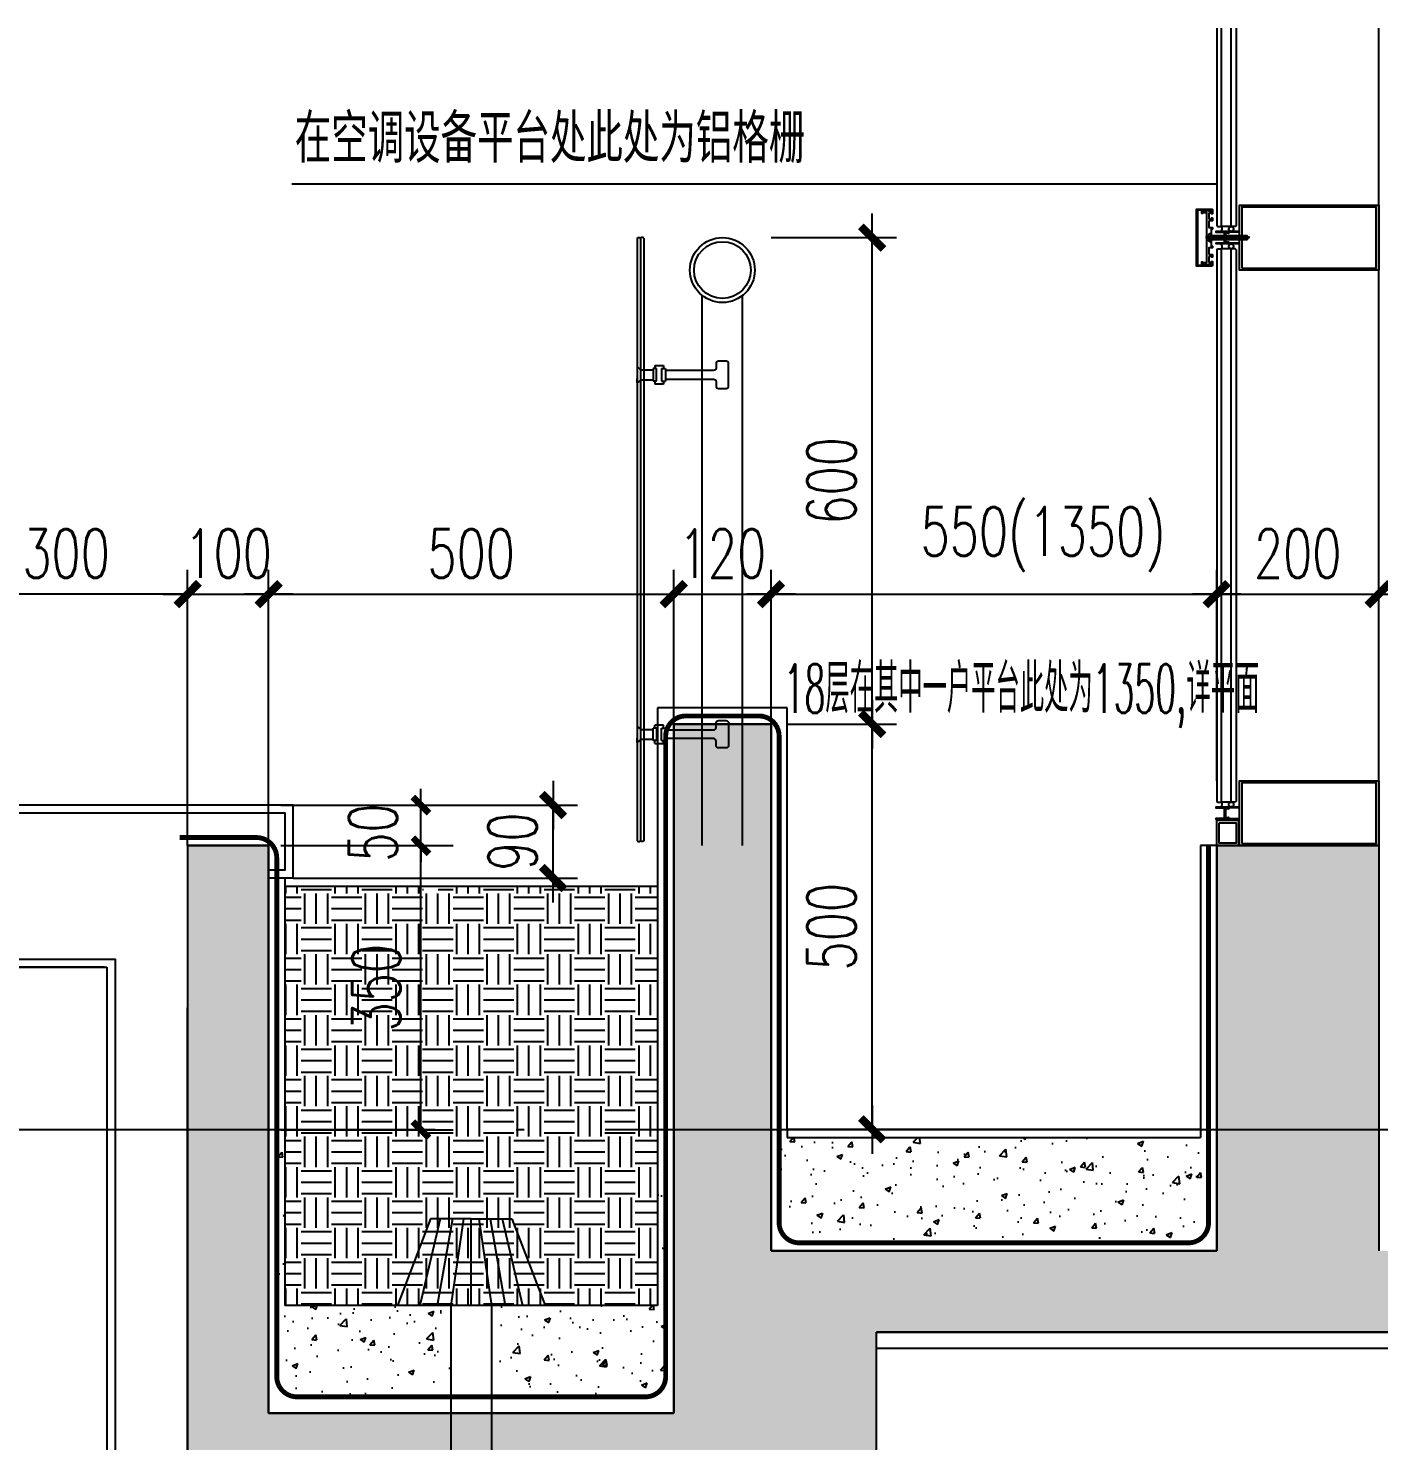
# Model space of a CAD drawing. Extents: x 1980812 to 2578970, y -669191 to 284498.
# Drawn here: x 2394361 to 2396028, y -398791 to -397048 of the extents above; entities that cross this region are included whole.
import ezdxf
from ezdxf.enums import TextEntityAlignment as Align

# ---------------------------------------------------------------- set-up
doc = ezdxf.new("R2010")
doc.units = 0
doc.header["$LTSCALE"] = 1000
doc.header["$MEASUREMENT"] = 0
for name, pattern in [('CENTER', [2, 1.25, -0.25, 0.25, -0.25]), ('DASH', [0.35, 0.25, -0.1]), ('DOTE', [2.42, 2, -0.2, 0.02, -0.2]), ('HIDDEN', [0.375, 0.25, -0.125]), ('HIDDEN2', [0.1875, 0.125, -0.0625])]:
    doc.linetypes.add(name, pattern=pattern)
for name, color, linetype in [('A-SECT-MCUT', 1, 'Continuous'), ('A-SECT-MCUT-FINE', 137, 'Continuous'), ('DIM_IDEN', 3, 'Continuous'), ('DIM_SYMB', 3, 'Continuous'), ('dote', 1, 'DOTE'), ('ELEV-4-RAIL', 251, 'Continuous'), ('SF', 1, 'Continuous'), ('TEXT', 7, 'Continuous'), ('WALL', 4, 'Continuous'), ('WINDOW', 2, 'Continuous'), ('柱墙填充', 181, 'Continuous'), ('栏杆', 143, 'Continuous'), ('详细标注', 231, 'Continuous'), ('铝板', 31, 'Continuous'), ('防水卷材', 6, 'DASH'), ('面层', 31, 'Continuous')]:
    doc.layers.add(name, color=color, linetype=linetype)
doc.styles.add('_TCH_DIM_T3', font='SIMPLEX', dxfattribs={"width": 0.705882, "bigfont": 'GBCBIG'})
doc.styles.add('DIM_FONT', font='SIMPLEX', dxfattribs={"width": 0.7, "bigfont": 'GBCBIG'})
doc.styles.add('FSJ-SHX', font='txtw.shx', dxfattribs={"width": 0.75, "bigfont": 'hztxtw.shx'})
doc.styles.add('ROMANS', font='simplex_.ttf', dxfattribs={"width": 0.8, "height": 500})
doc.dimstyles.new('_TCH_ARCH&&20', dxfattribs={"dimtxt": 59.5, "dimasz": 20, "dimexe": 40, "dimexo": 4, "dimgap": 25.25, "dimtad": 1, "dimdec": 0, "dimzin": 0, "dimdsep": 46, "dimtxsty": '_TCH_DIM_T3', "dimblk": 'ARCHTICK', "dimcen": 0.09, "dimclrt": 7, "dimazin": 2, "dimtfac": 1, "dimtdec": 0, "dimtix": 1, "dimtmove": 2, "dimatfit": 3, "dimfxl": 1, "dimtolj": 1, "dimtzin": 0, "dimarcsym": 0})
doc.dimstyles.new('DIMN20', dxfattribs={"dimscale": 0.2, "dimtxt": 300, "dimasz": 1, "dimexe": 150, "dimexo": 0, "dimgap": 100, "dimtad": 1, "dimdec": 0, "dimzin": 0, "dimdsep": 46, "dimtxsty": 'DIM_FONT', "dimblk1": '_DIMX', "dimblk2": '_DIMX', "dimsah": 1, "dimcen": 0.09, "dimclrd": 256, "dimclre": 256, "dimclrt": 7, "dimadec": 0, "dimazin": 0, "dimtfac": 1, "dimtdec": 0, "dimtix": 1, "dimtmove": 2, "dimatfit": 3, "dimldrblk": '_DIMX', "dimfxl": 150, "dimtolj": 1, "dimtzin": 0, "dimarcsym": 0})

# ---------------------------------------------------------------- blocks, each defined once
blk = doc.blocks.new('M5x45_Pan')
at = {"color": 8, "linetype": 'HIDDEN'}
for p, q in [((0, 1.9), (45, 1.9)), ((44.4, -2.5), (44.4, 2.5)), ((0, -1.9), (45, -1.9))]:
    blk.add_line(p, q, dxfattribs=at)
at = {"color": 0, "linetype": 'ByBlock'}
blk.add_lwpolyline([(-1.4, -4.8), (0, -4.8), (0, 4.7), (-1.4, 4.7, 0.228537), (-2.2, 4.4, 0.349288), (-2.2, -4.4, 0.228537)], format="xyb", close=True, dxfattribs=at)
at = {"color": 8, "linetype": 'HIDDEN2'}
blk.add_lwpolyline([(-3.7, 0.7), (-1.8, 0.7), (-1.8, -0.8), (-3.7, -0.8)], dxfattribs=at)
at = {"color": 8, "linetype": 'ByBlock'}
blk.add_lwpolyline([(0, 2.5), (44.4, 2.5), (45, 1.9), (45, -1.9), (44.4, -2.5), (0, -2.5)], dxfattribs=at)
at = {"layer": 'TEXT', "color": 8, "linetype": 'CENTER'}
blk.add_line((48, 0), (-6.7, 0), dxfattribs=at)
at = {"layer": 'Defpoints', "color": 8, "style": 'ROMANS', "width": 0.8}
blk.add_text('M5x45', height=1, rotation=90, dxfattribs=at).set_placement((-1, 0), align=Align.MIDDLE)
blk = doc.blocks.new('_DIMX')
blk.add_line((-150, 0), (150, 0))
at = {"const_width": 50}
blk.add_lwpolyline([(-70, -70), (70, 70)], dxfattribs=at)
blk = doc.blocks.new('*D2676')
at = {"layer": 'Defpoints', "color": 0, "transparency": 16777216}
for p in [(2395297.5, -397906.7), (2395402.3, -397906.7), (2395297.5, -398406.7, 0)]:
    blk.add_point(p, dxfattribs=at)
at = {"layer": '详细标注', "lineweight": -2, "transparency": 16777216}
for p, q in [((2395297.5, -397906.7), (2395432.3, -397906.7)), ((2395402.3, -398406.5), (2395402.3, -397906.9)), ((2395297.5, -398406.7), (2395432.3, -398406.7))]:
    blk.add_line(p, q, dxfattribs=at)
at = {"layer": '详细标注', "lineweight": -2, "transparency": 16777216, "xscale": 0.2, "yscale": 0.2, "zscale": 0.2}
for p, rotation in [((2395402.3, -397906.7), 90), ((2395402.3, -398406.7), 270)]:
    blk.add_blockref('_DIMX', p, dxfattribs=dict(at, rotation=rotation))
at = {"layer": '详细标注', "color": 7, "transparency": 16777216, "insert": (2395352.3, -398156.7), "char_height": 60, "attachment_point": 5, "rotation": 90, "style": 'DIM_FONT'}
blk.add_mtext('\\A1;500', dxfattribs=at)
blk = doc.blocks.new('*D2347')
at = {"layer": 'Defpoints', "color": 0, "transparency": 16777216}
for p in [(2395277.5, -397306.7), (2395402.3, -397306.7), (2395297.5, -397906.7)]:
    blk.add_point(p, dxfattribs=at)
at = {"layer": '详细标注', "lineweight": -2, "transparency": 16777216}
for p, q in [((2395277.5, -397306.7), (2395432.3, -397306.7)), ((2395402.3, -397906.5), (2395402.3, -397306.9)), ((2395297.5, -397906.7), (2395432.3, -397906.7))]:
    blk.add_line(p, q, dxfattribs=at)
at = {"layer": '详细标注', "lineweight": -2, "transparency": 16777216, "xscale": 0.2, "yscale": 0.2, "zscale": 0.2}
for p, rotation in [((2395402.3, -397306.7), 90), ((2395402.3, -397906.7), 270)]:
    blk.add_blockref('_DIMX', p, dxfattribs=dict(at, rotation=rotation))
at = {"layer": '详细标注', "color": 7, "transparency": 16777216, "insert": (2395352.3, -397606.7), "char_height": 60, "attachment_point": 5, "rotation": 90, "style": 'DIM_FONT'}
blk.add_mtext('\\A1;600', dxfattribs=at)
blk = doc.blocks.new('*D2677')
at = {"layer": 'Defpoints', "color": 0, "transparency": 16777216}
for p in [(2394657.5, -397746.4), (2394557.5, -398056.7), (2394657.5, -398056.7)]:
    blk.add_point(p, dxfattribs=at)
at = {"layer": '详细标注', "lineweight": -2, "transparency": 16777216}
for p, q in [((2394557.5, -398056.7), (2394557.5, -397716.4)), ((2394657.5, -398056.7), (2394657.5, -397716.4)), ((2394557.3, -397746.4), (2394557.1, -397746.4)), ((2394557.5, -397746.4), (2394657.5, -397746.4)), ((2394657.7, -397746.4), (2394657.9, -397746.4))]:
    blk.add_line(p, q, dxfattribs=at)
at = {"layer": '详细标注', "lineweight": -2, "transparency": 16777216, "xscale": 0.2, "yscale": 0.2, "zscale": 0.2}
blk.add_blockref('_DIMX', (2394557.5, -397746.4), dxfattribs=at)
at = {"layer": '详细标注', "lineweight": -2, "transparency": 16777216, "xscale": 0.2, "yscale": 0.2, "zscale": 0.2, "rotation": 180}
blk.add_blockref('_DIMX', (2394657.5, -397746.4), dxfattribs=at)
at = {"layer": '详细标注', "color": 7, "transparency": 16777216, "insert": (2394607.5, -397696.4), "char_height": 60, "attachment_point": 5, "style": 'DIM_FONT'}
blk.add_mtext('\\A1;100', dxfattribs=at)
blk = doc.blocks.new('*D2678')
at = {"layer": 'Defpoints', "color": 0, "transparency": 16777216}
for p in [(2395157.5, -397746.4), (2395157.5, -397906.7), (2394657.5, -398056.7)]:
    blk.add_point(p, dxfattribs=at)
at = {"layer": '详细标注', "lineweight": -2, "transparency": 16777216}
for p, q in [((2394657.5, -398056.7), (2394657.5, -397716.4)), ((2395157.5, -397906.7), (2395157.5, -397716.4)), ((2394657.7, -397746.4), (2395157.3, -397746.4))]:
    blk.add_line(p, q, dxfattribs=at)
at = {"layer": '详细标注', "lineweight": -2, "transparency": 16777216, "xscale": 0.2, "yscale": 0.2, "zscale": 0.2, "rotation": 180}
blk.add_blockref('_DIMX', (2394657.5, -397746.4), dxfattribs=at)
at = {"layer": '详细标注', "lineweight": -2, "transparency": 16777216, "xscale": 0.2, "yscale": 0.2, "zscale": 0.2}
blk.add_blockref('_DIMX', (2395157.5, -397746.4), dxfattribs=at)
at = {"layer": '详细标注', "color": 7, "transparency": 16777216, "insert": (2394907.5, -397696.4), "char_height": 60, "attachment_point": 5, "style": 'DIM_FONT'}
blk.add_mtext('\\A1;500', dxfattribs=at)
blk = doc.blocks.new('*D2679')
at = {"layer": 'Defpoints', "color": 0, "transparency": 16777216}
for p in [(2395277.5, -397746.4), (2395157.5, -397906.7), (2395277.5, -397906.7)]:
    blk.add_point(p, dxfattribs=at)
at = {"layer": '详细标注', "lineweight": -2, "transparency": 16777216}
for p, q in [((2395157.5, -397906.7), (2395157.5, -397716.4)), ((2395277.5, -397906.7), (2395277.5, -397716.4)), ((2395157.3, -397746.4), (2395157.1, -397746.4)), ((2395157.5, -397746.4), (2395277.5, -397746.4)), ((2395277.7, -397746.4), (2395277.9, -397746.4))]:
    blk.add_line(p, q, dxfattribs=at)
at = {"layer": '详细标注', "lineweight": -2, "transparency": 16777216, "xscale": 0.2, "yscale": 0.2, "zscale": 0.2}
blk.add_blockref('_DIMX', (2395157.5, -397746.4), dxfattribs=at)
at = {"layer": '详细标注', "lineweight": -2, "transparency": 16777216, "xscale": 0.2, "yscale": 0.2, "zscale": 0.2, "rotation": 180}
blk.add_blockref('_DIMX', (2395277.5, -397746.4), dxfattribs=at)
at = {"layer": '详细标注', "color": 7, "transparency": 16777216, "insert": (2395217.5, -397696.4), "char_height": 60, "attachment_point": 5, "style": 'DIM_FONT'}
blk.add_mtext('\\A1;120', dxfattribs=at)
blk = doc.blocks.new('*D2350')
at = {"layer": 'Defpoints', "color": 0, "transparency": 16777216}
for p in [(2395827.5, -397746.4), (2395277.5, -397906.7), (2395827.5, -397976.7, 0)]:
    blk.add_point(p, dxfattribs=at)
at = {"layer": '详细标注', "lineweight": -2, "transparency": 16777216}
for p, q in [((2395277.5, -397906.7), (2395277.5, -397716.4)), ((2395827.5, -397976.7), (2395827.5, -397716.4)), ((2395277.7, -397746.4), (2395827.3, -397746.4))]:
    blk.add_line(p, q, dxfattribs=at)
at = {"layer": '详细标注', "lineweight": -2, "transparency": 16777216, "xscale": 0.2, "yscale": 0.2, "zscale": 0.2, "rotation": 180}
blk.add_blockref('_DIMX', (2395277.5, -397746.4), dxfattribs=at)
at = {"layer": '详细标注', "lineweight": -2, "transparency": 16777216, "xscale": 0.2, "yscale": 0.2, "zscale": 0.2}
blk.add_blockref('_DIMX', (2395827.5, -397746.4), dxfattribs=at)
at = {"layer": '详细标注', "color": 7, "transparency": 16777216, "insert": (2395613.3, -397679), "char_height": 60, "attachment_point": 5, "style": 'DIM_FONT'}
blk.add_mtext('\\A1;550(1350)', dxfattribs=at)
blk = doc.blocks.new('*D2351')
at = {"layer": 'Defpoints', "color": 0, "transparency": 16777216}
for p in [(2396027.5, -397746.4), (2395827.5, -397976.7), (2396027.5, -397976.7, 0)]:
    blk.add_point(p, dxfattribs=at)
at = {"layer": '详细标注', "lineweight": -2, "transparency": 16777216}
for p, q in [((2395827.5, -397976.7), (2395827.5, -397716.4)), ((2396027.5, -397976.7), (2396027.5, -397716.4)), ((2395827.7, -397746.4), (2396027.3, -397746.4))]:
    blk.add_line(p, q, dxfattribs=at)
at = {"layer": '详细标注', "lineweight": -2, "transparency": 16777216, "xscale": 0.2, "yscale": 0.2, "zscale": 0.2, "rotation": 180}
blk.add_blockref('_DIMX', (2395827.5, -397746.4), dxfattribs=at)
at = {"layer": '详细标注', "lineweight": -2, "transparency": 16777216, "xscale": 0.2, "yscale": 0.2, "zscale": 0.2}
blk.add_blockref('_DIMX', (2396027.5, -397746.4), dxfattribs=at)
at = {"layer": '详细标注', "color": 7, "transparency": 16777216, "insert": (2395927.5, -397696.4), "char_height": 60, "attachment_point": 5, "style": 'DIM_FONT'}
blk.add_mtext('\\A1;200', dxfattribs=at)
blk = doc.blocks.new('A$C4E184874')
at = {"layer": 'A-SECT-MCUT'}
for radius in [40, 35]:
    blk.add_circle((-50, 710), radius, dxfattribs=at)
at = {"layer": 'A-SECT-MCUT-FINE'}
for p, q in [((-75, 0), (-75, 678.8)), ((-25, 0), (-25, 678.8)), ((-150.2, 586.9), (-135.6, 586.9)), ((-135.6, 588.6), (-135.6, 573)), ((-131.2, 588.6), (-135.6, 588.6)), ((-133.4, 592.2), (-133.4, 588.6)), ((-133.4, 592.2), (-122.6, 592.2)), ((-131.2, 573), (-131.2, 588.6)), ((-125.1, 588.6), (-120.4, 588.6)), ((-125.1, 588.6), (-125.1, 573)), ((-122.6, 592.2), (-122.6, 588.6)), ((-120.4, 588.6), (-120.4, 573)), ((-120.4, 588.4), (-120.4, 587.1)), ((-150.2, 574.8), (-135.6, 574.8)), ((-131.2, 573), (-135.6, 573)), ((-133.4, 572.8), (-133.4, 573)), ((-133.4, 572.8), (-133.4, 569.4)), ((-125.6, 569.4), (-133.4, 569.4)), ((-122.6, 569.4), (-125.6, 569.4)), ((-125.1, 573), (-120.4, 573)), ((-122.6, 573), (-122.6, 569.4)), ((-120.4, 574.5), (-120.4, 573.2)), ((-131.2, 145.1), (-135.6, 145.1)), ((-125.6, 148.8), (-133.4, 148.8)), ((-133.4, 145.4), (-133.4, 148.8)), ((-133.4, 145.4), (-133.4, 145.1)), ((-131.2, 145.1), (-131.2, 129.6)), ((-122.6, 148.8), (-125.6, 148.8)), ((-125.1, 145.1), (-120.4, 145.1)), ((-125.1, 129.6), (-125.1, 145.1)), ((-122.6, 145.1), (-122.6, 148.8)), ((-120.4, 129.6), (-120.4, 145.1)), ((-120.4, 143.7), (-120.4, 145)), ((-131.2, 129.6), (-135.6, 129.6)), ((-133.4, 125.9), (-133.4, 129.6)), ((-133.4, 125.9), (-122.6, 125.9)), ((-125.1, 129.6), (-120.4, 129.6)), ((-122.6, 125.9), (-122.6, 129.6)), ((-120.4, 129.8), (-120.4, 131.1))]:
    blk.add_line(p, q, dxfattribs=at)
for points in [[(-109.9, 575.4), (-60.8, 575.4, -0.414214), (-57.8, 572.4), (-57.8, 567, 0.44229), (-54.8, 564), (-45.2, 564, 0.398045), (-42.3, 567), (-42.3, 594.6, 0.414214), (-45.3, 597.6), (-54.8, 597.6, 0.414214), (-57.8, 594.6), (-57.8, 589.2, -0.414214), (-60.8, 586.2), (-109.9, 586.2)], [(-109.9, 142.8), (-60.8, 142.8, 0.414214), (-57.8, 145.8), (-57.8, 151.2, -0.44229), (-54.8, 154.2), (-45.2, 154.2, -0.398045), (-42.3, 151.2), (-42.3, 123.6, -0.414214), (-45.3, 120.6), (-54.8, 120.6, -0.414214), (-57.8, 123.6), (-57.8, 129, 0.414214), (-60.8, 132), (-109.9, 132)]]:
    blk.add_lwpolyline(points, format="xyb", dxfattribs=at)
for points in [[(-150.2, 586.9), (-155, 590.8), (-155, 585.4)], [(-150.2, 574.8), (-155, 570.9), (-155, 576.3)], [(-108.9, 586.2), (-120.4, 586.2)], [(-120.4, 575.4), (-108.9, 575.4)], [(-120.4, 142.8), (-108.9, 142.8)], [(-108.9, 132), (-120.4, 132)]]:
    blk.add_lwpolyline(points, dxfattribs=at)
at = {"layer": 'DIM_IDEN'}
blk.add_circle((-25, 318.4), 0, dxfattribs=at)
at = {"layer": 'ELEV-4-RAIL'}
for p, q in [((-150.2, 143.4), (-135.6, 143.4)), ((-135.6, 129.6), (-135.6, 145.1)), ((-150.2, 131.3), (-135.6, 131.3))]:
    blk.add_line(p, q, dxfattribs=at)
for points in [[(-150.2, 143.4), (-155, 147.3), (-155, 141.9)], [(-150.2, 131.3), (-155, 127.4), (-155, 132.8)]]:
    blk.add_lwpolyline(points, dxfattribs=at)
at = {"layer": 'WINDOW'}
for p, q in [((-155, 749.4), (-154.4, 750)), ((-155, 749.4), (-155, 5.9)), ((-154.4, 750), (-152, 750)), ((-152, 750), (-151.1, 749.1)), ((-150.1, 750), (-151.1, 749.1)), ((-147.7, 750), (-150.1, 750)), ((-147.1, 749.4), (-147.7, 750)), ((-147.1, 749.4), (-147.1, 5.9)), ((-151.1, 749.1), (-151.1, 6.2)), ((-155, 5.9), (-154.4, 5.3)), ((-154.4, 5.3), (-152, 5.3)), ((-152, 5.3), (-151.1, 6.2)), ((-150.1, 5.3), (-151.1, 6.2)), ((-147.7, 5.3), (-150.1, 5.3)), ((-147.1, 5.9), (-147.7, 5.3))]:
    blk.add_line(p, q, dxfattribs=at)
blk = doc.blocks.new('*D2611')
at = {"layer": 'Defpoints', "color": 0, "transparency": 16777216}
for p in [(2394257.5, -397746.4), (2394257.5, -398056.7, 0), (2394557.5, -398056.7, 0)]:
    blk.add_point(p, dxfattribs=at)
at = {"layer": '详细标注', "linetype": 'ByBlock', "lineweight": -2, "transparency": 16777216}
for p, q in [((2394257.5, -398056.7), (2394257.5, -397716.4)), ((2394557.5, -398056.7), (2394557.5, -397716.4))]:
    blk.add_line(p, q, dxfattribs=at)
at = {"layer": '详细标注', "lineweight": -2, "transparency": 16777216}
blk.add_line((2394557.3, -397746.4), (2394257.7, -397746.4), dxfattribs=at)
at = {"layer": '详细标注', "lineweight": -2, "transparency": 16777216, "xscale": 0.2, "yscale": 0.2, "zscale": 0.2, "rotation": 180}
blk.add_blockref('_DIMX', (2394257.5, -397746.4), dxfattribs=at)
at = {"layer": '详细标注', "lineweight": -2, "transparency": 16777216, "xscale": 0.2, "yscale": 0.2, "zscale": 0.2}
blk.add_blockref('_DIMX', (2394557.5, -397746.4), dxfattribs=at)
at = {"layer": '详细标注', "color": 7, "transparency": 16777216, "insert": (2394407.5, -397696.4), "char_height": 60, "attachment_point": 5, "style": 'DIM_FONT'}
blk.add_mtext('\\A1;300', dxfattribs=at)
blk = doc.blocks.new('*D1486')
at = {"layer": 'Defpoints', "color": 0, "transparency": 16777216}
for p in [(-450.4, 50), (-102.8, 50), (-102.8, -150, 0)]:
    blk.add_point(p, dxfattribs=at)
at = {"layer": '详细标注', "lineweight": -2, "transparency": 16777216}
for p, q in [((-102.8, 50), (-480.4, 50)), ((-450.4, -149.8), (-450.4, 49.8)), ((-102.8, -150), (-480.4, -150))]:
    blk.add_line(p, q, dxfattribs=at)
at = {"layer": '详细标注', "lineweight": -2, "transparency": 16777216, "xscale": 0.2, "yscale": 0.2, "zscale": 0.2}
for p, rotation in [((-450.4, 50), 90), ((-450.4, -150), 270)]:
    blk.add_blockref('_DIMX', p, dxfattribs=dict(at, rotation=rotation))
at = {"layer": '详细标注', "color": 7, "transparency": 16777216, "insert": (-500.4, -50), "char_height": 60, "attachment_point": 5, "rotation": 90, "style": 'DIM_FONT'}
blk.add_mtext('\\A1;200', dxfattribs=at)
blk = doc.blocks.new('_ArchTick')
at = {"color": 0, "linetype": 'ByBlock', "const_width": 0.4}
blk.add_lwpolyline([(-0.5, -0.5), (0.5, 0.5)], dxfattribs=at)
blk = doc.blocks.new('*D1487')
at = {"layer": 'Defpoints', "color": 0, "transparency": 16777216}
for p in [(110.6, 0), (287.5, 0), (110.6, -350.4)]:
    blk.add_point(p, dxfattribs=at)
at = {"layer": '详细标注', "color": 0, "lineweight": -2, "transparency": 16777216}
for p, q in [((114.6, 0), (327.5, 0)), ((287.5, -350.4), (287.5, 0)), ((114.6, -350.4), (327.5, -350.4))]:
    blk.add_line(p, q, dxfattribs=at)
at = {"layer": '详细标注', "color": 0, "lineweight": -2, "transparency": 16777216, "xscale": 20, "yscale": 20, "zscale": 20}
for p, rotation in [((287.5, 0), 90), ((287.5, -350.4), 270)]:
    blk.add_blockref('_ArchTick', p, dxfattribs=dict(at, rotation=rotation))
at = {"layer": '详细标注', "color": 7, "transparency": 16777216, "insert": (232.5, -175.2), "char_height": 59.5, "attachment_point": 5, "rotation": 90, "style": '_TCH_DIM_T3'}
blk.add_mtext('\\A1;350', dxfattribs=at)
blk = doc.blocks.new('*D1488')
at = {"layer": 'Defpoints', "color": 0, "transparency": 16777216}
for p in [(110.6, 50), (287.5, 50), (110.6, 0)]:
    blk.add_point(p, dxfattribs=at)
at = {"layer": '详细标注', "color": 0, "lineweight": -2, "transparency": 16777216}
for p, q in [((287.5, 50), (287.5, 70)), ((114.6, 50), (327.5, 50)), ((287.5, 0), (287.5, 50)), ((114.6, 0), (327.5, 0)), ((287.5, 0), (287.5, -20))]:
    blk.add_line(p, q, dxfattribs=at)
at = {"layer": '详细标注', "color": 0, "lineweight": -2, "transparency": 16777216, "xscale": 20, "yscale": 20, "zscale": 20}
for p, rotation in [((287.5, 50), 270), ((287.5, 0), 90)]:
    blk.add_blockref('_ArchTick', p, dxfattribs=dict(at, rotation=rotation))
at = {"layer": '详细标注', "color": 7, "transparency": 16777216, "insert": (228.3, 16.1), "char_height": 59.5, "attachment_point": 5, "rotation": 90, "style": '_TCH_DIM_T3'}
blk.add_mtext('\\A1;50', dxfattribs=at)
blk = doc.blocks.new('*D2630')
at = {"layer": 'Defpoints', "color": 0, "transparency": 16777216}
for p in [(2394687.9, -398006.7), (2395008.5, -398006.7), (2394687.9, -398096.7)]:
    blk.add_point(p, dxfattribs=at)
at = {"layer": '详细标注', "lineweight": -2, "transparency": 16777216}
for p, q in [((2394687.9, -398006.7), (2395038.5, -398006.7)), ((2395008.5, -398006.5), (2395008.5, -398006.3)), ((2395008.5, -398096.7), (2395008.5, -398006.7)), ((2394687.9, -398096.7), (2395038.5, -398096.7)), ((2395008.5, -398096.9), (2395008.5, -398097.1))]:
    blk.add_line(p, q, dxfattribs=at)
at = {"layer": '详细标注', "lineweight": -2, "transparency": 16777216, "xscale": 0.2, "yscale": 0.2, "zscale": 0.2}
for p, rotation in [((2395008.5, -398006.7), 270), ((2395008.5, -398096.7), 90)]:
    blk.add_blockref('_DIMX', p, dxfattribs=dict(at, rotation=rotation))
at = {"layer": '详细标注', "color": 7, "transparency": 16777216, "insert": (2394958.5, -398051.7), "char_height": 60, "attachment_point": 5, "rotation": 90, "style": 'DIM_FONT'}
blk.add_mtext('\\A1;90', dxfattribs=at)
blk = doc.blocks.new('A$C07856B57')
at = {"layer": '铝板'}
for p, q in [((130, 50), (-300, 50)), ((-300, 50), (-300, -150)), ((130, -40), (130, 50)), ((130, -40), (99.8, -40)), ((-300, -150), (-100, -150)), ((-100, -150), (-100, -1330)), ((180, -1200, 0), (149.8, -1200, 0)), ((180, -1200, 0), (180, -1330, 0)), ((180, -1200, 0), (180, -1330, 0)), ((170, -1210, 0), (149.8, -1210, 0)), ((170, -1210, 0), (170, -1320, 0)), ((-100, -1330), (180, -1330))]:
    blk.add_line(p, q, dxfattribs=at)
blk.add_lwpolyline([(99.8, -30), (120, -30), (120, 40), (-290, 40), (-290, -140), (-90, -140), (-90, -1320), (170, -1320)], dxfattribs=at)
at = {"layer": '详细标注'}
dim = blk.add_linear_dim(base=(-450.4, 50), p1=(-102.8, -150, 0), p2=(-102.8, 50), angle=90, dimstyle='DIMN20', dxfattribs=at)
dim.commit()
dim.dimension.update_dxf_attribs({"geometry": '*D1486', "text_midpoint": (-500.4, -50)})
dim = blk.add_linear_dim(base=(287.5, 50), p1=(110.6, 0), p2=(110.6, 50), angle=90, dimstyle='_TCH_ARCH&&20', dxfattribs=at)
dim.commit()
dim.dimension.update_dxf_attribs({"geometry": '*D1488', "text_midpoint": (228.3, 16.1), "dimtype": 129})
dim = blk.add_aligned_dim(p1=(110.6, -350.4), p2=(110.6, 0), distance=-176.9, dimstyle='_TCH_ARCH&&20', dxfattribs=at)
dim.commit()
dim.dimension.update_dxf_attribs({"geometry": '*D1487', "text_midpoint": (232.5, -175.2)})

msp = doc.modelspace()

# ---------------------------------------------------------------- hatches: boundary and pattern name
at = {"layer": '柱墙填充'}
h = msp.add_hatch(dxfattribs=at)
h.set_pattern_fill('钢筋混凝土', color=256, scale=20)
h.set_pattern_definition([(45, (2385932.046, -517490.587), (-35.35534, 35.35534), []), (50, (2385932.05, -517490.59), (143.45204, -12.55043), [15, -165]), (355, (2385932.05, -517490.59), (-27.75027, 150.43843), [12, -132]), (100.4514, (2385944, -517491.63), (115.70188, 137.88791), [12.74804, -140.22842]), (46.1842, (2385932.05, -517450.59), (213.4482, -33.1038), [22.5, -247.5]), (96.6356, (2385949.83, -517453.35), (186.93254, 194.82357), [19.12206, -210.3426]), (351.1842, (2385932.05, -517450.59), (186.9324, 194.8237), [18, -198]), (21, (2385952.05, -517460.59), (119.38141, -80.52378), [15, -165]), (326, (2385952.05, -517460.59), (48.66307, 145.03), [12, -132]), (71.4514, (2385962, -517467.3), (168.04453, 64.5061), [12.74804, -140.22842]), (37.5, (2385932.046, -517490.587), (2.43197, 66.57877), [0, -130.4, 0, -134, 0, -132.5]), (7.5, (2385932.046, -517490.59), (52.613907, 78.882342), [0, -76.4, 0, -127.4, 0, -50.5]), (327.5, (2385887.446, -517490.587), (106.764487, -4.510974), [0, -50, 0, -156, 0, -207]), (317.5, (2385867.45, -517490.59), (116.637234, 20.021), [0, -65, 0, -103.6, 0, -147])])
h.paths.add_polyline_path([(2394557.5, -398056.7), (2394657.5, -398056.7), (2394657.5, -398756.7), (2395157.5, -398756.7), (2395157.5, -397906.7), (2395277.5, -397906.7), (2395277.5, -398556.7), (2395827.5, -398556.7), (2395827.5, -398056.7), (2396027.5, -398056.7), (2396027.5, -398556.7), (2398203.4, -398556.7), (2398203.4, -398656.7), (2397556, -398656.7), (2397556, -399306.7), (2397156, -399306.7), (2397156, -398656.7), (2395407.5, -398656.7), (2395407.5, -399306.7), (2395157.5, -399306.7), (2395157.5, -398856.7), (2394707.5, -398856.7), (2394707.5, -399306.7), (2394557.5, -399306.7)])
h = msp.add_hatch(dxfattribs=at)
h.set_pattern_fill('土壤', color=252, scale=10)
h.set_pattern_definition([(0, (-524565.005, 530426.48), (37.5, 37.5), [37.5, -37.5]), (0, (-524565.005, 530440.543), (37.5, 37.5), [37.5, -37.5]), (0, (-524565.005, 530454.605), (37.5, 37.5), [37.5, -37.5]), (90, (-524560.318, 530459.293), (-37.5, 37.5), [37.5, -37.5]), (90, (-524546.255, 530459.293), (-37.5, 37.5), [37.5, -37.5]), (90, (-524532.193, 530459.293), (-37.5, 37.5), [37.5, -37.5])])
h.paths.add_polyline_path([(2395137.5, -398106.7), (2394867.5, -398106.7, -0.414214), (2394857.5, -398116.7, -0.414214), (2394847.5, -398106.7), (2394677.5, -398106.7), (2394677.5, -398406.7), (2395137.5, -398406.7)])
h.paths.add_polyline_path([(2395137.5, -398406.7), (2394677.5, -398406.7), (2394677.5, -398623.9), (2395137.5, -398623.9)])
h = msp.add_hatch(dxfattribs=at)
h.set_pattern_fill('混凝土', color=256, scale=10)
h.set_pattern_definition([(50, (2385932.046, -517490.587), (71.726018, -6.275213), [7.5, -82.5]), (355, (2385932.046, -517490.59), (-13.875133, 75.219213), [6, -66]), (100.4514, (2385938.02, -517491.11), (57.85094, 68.943954), [6.37402, -70.11421]), (46.1842, (2385932.05, -517470.59), (106.724105, -16.5519), [11.25, -123.75]), (96.6356, (2385940.94, -517471.97), (93.46627, 97.41179), [9.56103, -105.1713]), (351.1842, (2385932.05, -517470.59), (93.46619, 97.41186), [9, -99]), (21, (2385942.046, -517475.587), (59.690705, -40.26189), [7.5, -82.5]), (326, (2385942.046, -517475.59), (24.331533, 72.515005), [6, -66]), (71.4514, (2385947.02, -517478.94), (84.022263, 32.25305), [6.37402, -70.11421]), (37.5, (2385932.046, -517490.587), (1.2159855, 33.2893854), [0, -65.2, 0, -67, 0, -66.25]), (7.5, (2385932.046, -517490.587), (26.306954, 39.441171), [0, -38.2, 0, -63.7, 0, -25.25]), (327.5, (2385909.746, -517490.587), (53.3822436, -2.255487), [0, -25, 0, -78, 0, -103.5]), (317.5, (2385899.746, -517490.587), (58.318617, 10.010498), [0, -32.5, 0, -51.8, 0, -73.5])])
h.paths.add_polyline_path([(2395817.5, -398406.7), (2395807.5, -398406.7), (2395807.5, -398416.7), (2395297.5, -398416.7), (2395297.5, -398406.7), (2395287.5, -398406.7), (2395287.5, -398521.7, 0.414214), (2395312.5, -398546.7), (2395792.5, -398546.7, 0.414214), (2395817.5, -398521.7)])
h.paths.add_polyline_path([(2395147.5, -398406.7), (2395137.5, -398406.7), (2395137.5, -398623.9), (2394932.5, -398623.9), (2394932.5, -398736.6), (2395122.5, -398736.6, 0.414214), (2395147.5, -398711.6)])
h.paths.add_polyline_path([(2394882.5, -398623.9), (2394677.5, -398623.9), (2394677.5, -398406.7), (2394667.5, -398406.7), (2394667.5, -398711.6, 0.414214), (2394692.5, -398736.6), (2394882.5, -398736.6)])

# ---------------------------------------------------------------- linework, layer by layer
at = {"layer": 'A-SECT-MCUT', "elevation": 0}
for points in [[(2395822, -397341.7), (2395802.5, -397341.7), (2395802.5, -397271.7), (2395822, -397271.7, -0.414214), (2395822.5, -397272.2), (2395822.5, -397272.5, -0.351524), (2395822.1, -397273), (2395818.3, -397273.8, -0.256425), (2395817.8, -397273.7), (2395817.2, -397273, 0.198912), (2395816.8, -397272.9), (2395811, -397272.9, 0.414214), (2395810.5, -397273.4), (2395810.5, -397276.4, -0.414214), (2395810, -397276.9), (2395809.5, -397276.9, -0.414214), (2395809, -397276.4), (2395809, -397273.4, 0.414214), (2395808.5, -397272.9), (2395804.5, -397272.9, 0.414214), (2395804, -397273.4), (2395804, -397340, 0.414214), (2395804.5, -397340.5), (2395808.5, -397340.5, 0.414214), (2395809, -397340), (2395809, -397337, -0.414214), (2395809.5, -397336.5), (2395810, -397336.5, -0.414214), (2395810.5, -397337), (2395810.5, -397340, 0.414214), (2395811, -397340.5), (2395816.8, -397340.5, 0.198912), (2395817.2, -397340.3), (2395817.8, -397339.7, -0.256425), (2395818.3, -397339.5), (2395822.1, -397340.4, -0.351524), (2395822.5, -397340.9), (2395822.5, -397341.2, -0.414214)], [(2395822.5, -397295.7, -0.414214), (2395822, -397296.2), (2395821, -397296.2, 0.414214), (2395820.5, -397296.7), (2395820.5, -397316.7, 0.414214), (2395821, -397317.2), (2395822, -397317.2, -0.414214), (2395822.5, -397317.7), (2395822.5, -397318.7, -0.414214), (2395822, -397319.2), (2395818, -397319.2), (2395818, -397326.9, 0.414214), (2395818.5, -397327.4), (2395822, -397327.4, -0.414214), (2395822.5, -397327.9), (2395822.5, -397330.4, -0.414214), (2395822, -397330.9), (2395821.5, -397330.9, -0.414214), (2395821, -397330.4), (2395821, -397329.9, 0.414214), (2395820.5, -397329.4), (2395818.5, -397329.4, 0.414214), (2395818, -397329.9), (2395818, -397336.9, 0.414214), (2395818.5, -397337.4), (2395820.5, -397337.4, 0.414214), (2395821, -397336.9), (2395821, -397336.4, -0.414214), (2395821.5, -397335.9), (2395822, -397335.9, -0.414214), (2395822.5, -397336.4), (2395822.5, -397339.7, -0.479811), (2395821.9, -397340.1), (2395818.2, -397339.3, 0.256425), (2395817.8, -397339.5), (2395817.1, -397340.1, -0.198912), (2395816.7, -397340.3), (2395813.8, -397340.3, -0.10157), (2395813.6, -397340.2), (2395811.1, -397339.2, -0.300021), (2395810.8, -397338.7), (2395810.8, -397337.9, -0.414214), (2395811.3, -397337.4), (2395815, -397337.4, 0.414214), (2395815.5, -397336.9), (2395815.5, -397330.2), (2395815.5, -397283.2), (2395815.5, -397276.4, 0.414214), (2395815, -397275.9), (2395811.3, -397275.9, -0.414214), (2395810.8, -397275.4), (2395810.8, -397274.6, -0.300021), (2395811.1, -397274.2), (2395813.6, -397273.1, -0.10157), (2395813.8, -397273.1), (2395816.7, -397273.1, -0.198912), (2395817.1, -397273.2), (2395817.8, -397273.9, 0.256425), (2395818.2, -397274), (2395821.9, -397273.2, -0.479811), (2395822.5, -397273.7), (2395822.5, -397276.9, -0.414214), (2395822, -397277.4), (2395821.5, -397277.4, -0.414214), (2395821, -397276.9), (2395821, -397276.4, 0.414214), (2395820.5, -397275.9), (2395818.5, -397275.9, 0.414214), (2395818, -397276.4), (2395818, -397283.4, 0.414214), (2395818.5, -397283.9), (2395820.5, -397283.9, 0.414214), (2395821, -397283.4), (2395821, -397282.9, -0.414214), (2395821.5, -397282.4), (2395822, -397282.4, -0.414214), (2395822.5, -397282.9), (2395822.5, -397285.4, -0.414214), (2395822, -397285.9), (2395818.5, -397285.9, 0.414214), (2395818, -397286.4), (2395818, -397294.2), (2395822, -397294.2, -0.414214), (2395822.5, -397294.7)]]:
    msp.add_lwpolyline(points, format="xyb", close=True, dxfattribs=at)
for points in [[(2396027.5, -397306.7), (2396027.5, -397346.7), (2395891.9, -397346.7), (2395855.5, -397346.7), (2395855.5, -397314.4), (2395838.8, -397314.4), (2395838.8, -397313.5), (2395842.3, -397312.7), (2395842.9, -397313.2), (2395855.5, -397313.2), (2395855.5, -397306.7), (2395855.5, -397300.1), (2395842.9, -397300.1), (2395842.3, -397300.7), (2395838.8, -397299.8), (2395838.8, -397298.9), (2395855.5, -397298.9), (2395855.5, -397266.7), (2395891.9, -397266.7), (2396027.5, -397266.7)], [(2395858.5, -397344.2), (2396024.5, -397344.2), (2396024.5, -397306.7), (2396024.5, -397269.2), (2395858.5, -397269.2)], [(2395838.2, -397312), (2395842.1, -397311.7), (2395842.9, -397312.8), (2395842.4, -397313.2), (2395841.8, -397312.7), (2395838.2, -397313.6), (2395838.2, -397314.4), (2395827, -397314.4), (2395827, -397312.9), (2395837, -397312.9), (2395837, -397300.4), (2395827, -397300.4), (2395827, -397298.9), (2395838.2, -397298.9), (2395838.2, -397299.8), (2395841.8, -397300.7), (2395842.4, -397300.1), (2395842.9, -397300.6), (2395842.1, -397301.7), (2395838.2, -397301.3)]]:
    msp.add_lwpolyline(points, close=True, dxfattribs=at)
at = {"layer": 'A-SECT-MCUT'}
for points in [[(2396027.5, -398016.7), (2396027.5, -398056.7), (2395891.9, -398056.7), (2395855.5, -398056.7), (2395855.5, -398024.4), (2395838.8, -398024.4), (2395838.8, -398023.5), (2395842.3, -398022.7), (2395842.9, -398023.2), (2395855.5, -398023.2), (2395855.5, -398016.7), (2395855.5, -398010.1), (2395842.9, -398010.1), (2395842.3, -398010.7), (2395838.8, -398009.8), (2395838.8, -398008.9), (2395855.5, -398008.9), (2395855.5, -397976.7), (2395891.9, -397976.7), (2396027.5, -397976.7)], [(2395858.5, -398054.2), (2396024.5, -398054.2), (2396024.5, -398016.7), (2396024.5, -397979.2), (2395858.5, -397979.2)], [(2395838.2, -398022), (2395842.1, -398021.7), (2395842.9, -398022.8), (2395842.4, -398023.2), (2395841.8, -398022.7), (2395838.2, -398023.6), (2395838.2, -398024.4), (2395827, -398024.4), (2395827, -398022.9), (2395837, -398022.9), (2395837, -398010.4), (2395827, -398010.4), (2395827, -398008.9), (2395838.2, -398008.9), (2395838.2, -398009.8), (2395841.8, -398010.7), (2395842.4, -398010.1), (2395842.9, -398010.6), (2395842.1, -398011.7), (2395838.2, -398011.3)], [(2395827.5, -398025.4), (2395854.5, -398025.4), (2395854.5, -398056.7), (2395827.5, -398056.7)], [(2395830.5, -398028.4), (2395851.5, -398028.4), (2395851.5, -398053.7), (2395830.5, -398053.7)]]:
    msp.add_lwpolyline(points, close=True, dxfattribs=at)
at = {"layer": 'A-SECT-MCUT-FINE'}
for p, q in [((2396027.5, -398056.7, 0), (2396027.5, -397048.4, 0)), ((2395846.5, -397293, 0), (2395832.5, -397293, 0)), ((2395846.5, -397320.4, 0), (2395832.5, -397320.4, 0)), ((2395846.5, -398003), (2395832.5, -398003))]:
    msp.add_line(p, q, dxfattribs=at)
for centre in [(2395845.4, -397296, 0), (2395845.4, -397317.4, 0), (2395845.4, -398006)]:
    msp.add_circle(centre, 2.98, dxfattribs=at)
for centre, start, end in [((2395828.8, -397295.5, 0), 320.5682, 27.9183), ((2395828.8, -397317.9, 0), 332.0817, 39.4318), ((2395828.8, -398005.5), 320.5682, 27.9183)]:
    msp.add_arc(centre, 5.39, start, end, dxfattribs=at)
at = {"layer": 'DIM_SYMB'}
msp.add_line((2394686, -397240.5, 0), (2395827.5, -397240.5, 0), dxfattribs=at)
at = {"layer": 'dote', "linetype": 'DOTE', "ltscale": 0.5}
msp.add_line((2393862.8, -398406.7), (2398203.4, -398406.7, 0), dxfattribs=at)
at = {"layer": 'WALL'}
for p, q in [((2395157.5, -398756.7, 0), (2395157.5, -397906.7)), ((2395157.5, -397906.7), (2395277.5, -397906.7)), ((2395277.5, -397906.7), (2395157.5, -397906.7)), ((2395157.5, -397906.7), (2395157.5, -398756.7)), ((2395157.5, -398756.7), (2395157.5, -397906.7)), ((2395157.5, -397906.7), (2395277.5, -397906.7)), ((2395277.5, -398556.7), (2395277.5, -397906.7)), ((2395277.5, -398556.7), (2395277.5, -397906.7)), ((2395277.5, -397906.7), (2395277.5, -398556.7)), ((2394557.5, -398056.7), (2394657.5, -398056.7)), ((2394657.5, -398056.7), (2394557.5, -398056.7)), ((2394557.5, -398056.7), (2394657.5, -398056.7)), ((2394557.5, -398056.7), (2394657.5, -398056.7)), ((2394657.5, -398056.7), (2394557.5, -398056.7)), ((2394557.5, -398056.7), (2394657.5, -398056.7)), ((2394557.5, -398056.7, 0), (2394557.5, -399306.7, 0)), ((2394657.5, -398756.7), (2394657.5, -398056.7)), ((2394657.5, -398756.7), (2394657.5, -398056.7)), ((2394657.5, -398056.7), (2394657.5, -398756.7)), ((2395827.5, -398556.7, 0), (2395827.5, -398056.7)), ((2395827.5, -398056.7), (2396027.5, -398056.7)), ((2396027.5, -398056.7), (2395827.5, -398056.7)), ((2395827.5, -398056.7), (2395827.5, -398556.7)), ((2395827.5, -398556.7), (2395827.5, -398056.7)), ((2395827.5, -398056.7), (2396027.5, -398056.7)), ((2396027.5, -398056.7), (2396027.5, -398556.7)), ((2394557.5, -399306.7), (2394557.5, -398256.7)), ((2395277.5, -398556.7, 0), (2395827.5, -398556.7, 0)), ((2395827.5, -398556.7), (2395277.5, -398556.7)), ((2395277.5, -398556.7), (2395827.5, -398556.7)), ((2395407.5, -398656.7, 0), (2395927.5, -398656.7, 0)), ((2395407.5, -398656.7, 0), (2397156, -398656.7)), ((2395407.5, -398656.7), (2395927.5, -398656.7)), ((2395407.5, -398656.7), (2397156, -398656.7)), ((2395407.5, -399306.7), (2395407.5, -398656.7)), ((2397156, -398656.7), (2395407.5, -398656.7)), ((2394657.5, -398756.7), (2395157.5, -398756.7, 0)), ((2395157.5, -398756.7), (2394657.5, -398756.7)), ((2394657.5, -398756.7), (2395157.5, -398756.7))]:
    msp.add_line(p, q, dxfattribs=at)
at = {"layer": 'WINDOW'}
for p, q in [((2395827.5, -397048.4, 0), (2395827.5, -397292, 0)), ((2395827.5, -397048.4, 0), (2395827.5, -397129.2, 0)), ((2395833.5, -397292, 0), (2395833.5, -397048.4, 0)), ((2395833.5, -397129.2, 0), (2395833.5, -397048.4, 0)), ((2395845.5, -397292, 0), (2395845.5, -397048.4, 0)), ((2395845.5, -397129.2, 0), (2395845.5, -397048.4, 0)), ((2395851.5, -397048.4), (2395851.5, -397292)), ((2395851.5, -397048.4), (2395851.5, -397129.2)), ((2395827.5, -397292, 0), (2395828.5, -397293, 0)), ((2395828.5, -397293, 0), (2395832.5, -397293, 0)), ((2395832.5, -397293, 0), (2395833.5, -397292, 0)), ((2395846.5, -397293, 0), (2395845.5, -397292, 0)), ((2395850.5, -397293, 0), (2395846.5, -397293, 0)), ((2395851.5, -397292, 0), (2395850.5, -397293, 0)), ((2395827.5, -397321.4, 0), (2395828.5, -397320.4, 0)), ((2395827.5, -397321.4, 0), (2395827.5, -398002, 0)), ((2395828.5, -397320.4, 0), (2395832.5, -397320.4, 0)), ((2395832.5, -397320.4, 0), (2395833.5, -397321.4, 0)), ((2395833.5, -398002, 0), (2395833.5, -397321.4, 0)), ((2395846.5, -397320.4, 0), (2395845.5, -397321.4, 0)), ((2395845.5, -398002, 0), (2395845.5, -397321.4, 0)), ((2395850.5, -397320.4, 0), (2395846.5, -397320.4, 0)), ((2395851.5, -397321.4, 0), (2395850.5, -397320.4, 0)), ((2395851.5, -397321.4, 0), (2395851.5, -398002, 0)), ((2395827.5, -398002), (2395828.5, -398003)), ((2395828.5, -398003), (2395832.5, -398003)), ((2395832.5, -398003), (2395833.5, -398002)), ((2395846.5, -398003), (2395845.5, -398002)), ((2395850.5, -398003), (2395846.5, -398003)), ((2395851.5, -398002), (2395850.5, -398003))]:
    msp.add_line(p, q, dxfattribs=at)
at = {"layer": '防水卷材', "ltscale": 0.3, "const_width": 6, "elevation": 0}
msp.add_lwpolyline([(2395817.5, -398056.7), (2395817.5, -398521.7, -0.414214), (2395792.5, -398546.7), (2395312.5, -398546.7, -0.414214), (2395287.5, -398521.7), (2395287.5, -397921.7, 0.414214), (2395262.5, -397896.7), (2395172.5, -397896.7, 0.414214), (2395147.5, -397921.7), (2395147.5, -398711.6, -0.414214), (2395122.5, -398736.6), (2394692.5, -398736.6, -0.414214), (2394667.5, -398711.6), (2394667.5, -398071.7, 0.414214), (2394642.5, -398046.7), (2394547.5, -398046.7)], format="xyb", dxfattribs=at)
at = {"layer": '面层'}
for p, q in [((2395297.5, -397886.7, 0), (2395137.5, -397886.7, 0)), ((2395137.5, -397886.7, 0), (2395137.5, -398623.9, 0)), ((2395297.5, -398406.7, 0), (2395297.5, -397886.7, 0)), ((2395827.5, -398056.7, 0), (2395807.5, -398056.7, 0)), ((2395807.5, -398056.7, 0), (2395807.5, -398406.7, 0)), ((2394677.9, -398623.9), (2394677.9, -398096.7)), ((2394678.7, -398106.7, 0), (2395137.5, -398106.7, 0)), ((2395807.5, -398406.7, 0), (2395297.5, -398406.7, 0)), ((2395297.5, -398406.7, 0), (2395297.5, -398416.7, 0)), ((2395807.5, -398406.7, 0), (2395807.5, -398416.7, 0)), ((2395297.5, -398416.7, 0), (2395807.5, -398416.7, 0)), ((2394857.3, -398517.2, 0), (2394816.5, -398623.9, 0)), ((2394869.3, -398517.2), (2394844.2, -398623.9)), ((2394907.5, -398517.2, 0), (2394857.3, -398517.2, 0)), ((2394884.2, -398517.2), (2394865.6, -398623.9)), ((2394898.1, -398517.2, 0), (2394882.5, -398623.9, 0)), ((2394907.5, -398623.9, 0), (2394907.5, -398517.2, 0)), ((2394907.5, -398517.2, 0), (2394957.7, -398517.2, 0)), ((2394907.5, -398623.9, 0), (2394907.5, -398517.2, 0)), ((2394917, -398517.2, 0), (2394932.5, -398623.9, 0)), ((2394930.9, -398517.2), (2394949.5, -398623.9)), ((2394945.8, -398517.2), (2394970.9, -398623.9)), ((2394957.7, -398517.2, 0), (2394998.6, -398623.9, 0)), ((2395137.5, -398623.9, 0), (2394677.5, -398623.9, 0)), ((2394882.5, -398623.9, 0), (2394882.5, -398947.2, 0)), ((2394932.5, -398623.9, 0), (2394932.5, -398947.2, 0)), ((2395407.5, -398676.7), (2397136, -398676.7))]:
    msp.add_line(p, q, dxfattribs=at)

# ---------------------------------------------------------------- block references
at = {"layer": 'SF', "rotation": 0.0004018880973149244}
msp.add_blockref('M5x45_Pan', (2395820.5, -397306.7, 0), dxfattribs=at)
at = {"layer": '栏杆'}
msp.add_blockref('A$C4E184874', (2395267.5, -398056.7, 0), dxfattribs=at)
at = {"layer": '铝板'}
msp.add_blockref('A$C07856B57', (2394557.9, -398056.7), dxfattribs=at)

# ---------------------------------------------------------------- texts
at = {"layer": 'TEXT', "style": 'FSJ-SHX'}
for s, width, p in [('在空调设备平台处此处为铝格栅', 0.75, (2394689.7, -397214.4, 0)), ('18层在其中一户平台此处为1350,详平面', 0.5, (2395293.1, -397892.9, 0))]:
    msp.add_text(s, height=60, dxfattribs=dict(at, width=width)).set_placement(p)

# ---------------------------------------------------------------- dimensions: what is measured, and where the dimension line sits
at = {"layer": '详细标注'}
for base, p1, p2, picture, middle in [((2395402.3, -397306.7), (2395297.5, -397906.7), (2395277.5, -397306.7), '*D2347', (2395352.3, -397606.7)), ((2395402.3, -397906.7), (2395297.5, -398406.7, 0), (2395297.5, -397906.7), '*D2676', (2395352.3, -398156.7))]:
    dim = msp.add_linear_dim(base=base, p1=p1, p2=p2, angle=90, dimstyle='DIMN20', dxfattribs=at)
    dim.commit()
    dim.dimension.update_dxf_attribs({"geometry": picture, "text_midpoint": middle})
dim = msp.add_linear_dim(base=(2395827.5, -397746.4), p1=(2395277.5, -397906.7), p2=(2395827.5, -397976.7, 0), text='550(1350)', dimstyle='DIMN20', dxfattribs=at)
dim.commit()
dim.dimension.update_dxf_attribs({"geometry": '*D2350', "text_midpoint": (2395613.3, -397679), "dimtype": 160})
dim = msp.add_aligned_dim(p1=(2394557.5, -398056.7, 0), p2=(2394257.5, -398056.7, 0), distance=-310.3, dimstyle='DIMN20', override={"dimarcsym": 1}, dxfattribs=at)
dim.commit()
dim.dimension.update_dxf_attribs({"geometry": '*D2611', "text_midpoint": (2394407.5, -397696.4)})
for base, p1, p2, picture, middle in [((2394657.5, -397746.4), (2394557.5, -398056.7), (2394657.5, -398056.7), '*D2677', (2394607.5, -397696.4)), ((2395157.5, -397746.4), (2394657.5, -398056.7), (2395157.5, -397906.7), '*D2678', (2394907.5, -397696.4)), ((2395277.5, -397746.4), (2395157.5, -397906.7), (2395277.5, -397906.7), '*D2679', (2395217.5, -397696.4)), ((2396027.5, -397746.4), (2395827.5, -397976.7), (2396027.5, -397976.7, 0), '*D2351', (2395927.5, -397696.4))]:
    dim = msp.add_linear_dim(base=base, p1=p1, p2=p2, dimstyle='DIMN20', dxfattribs=at)
    dim.commit()
    dim.dimension.update_dxf_attribs({"geometry": picture, "text_midpoint": middle})
dim = msp.add_aligned_dim(p1=(2394687.9, -398096.7), p2=(2394687.9, -398006.7), distance=-320.5, dimstyle='DIMN20', dxfattribs=at)
dim.commit()
dim.dimension.update_dxf_attribs({"geometry": '*D2630', "text_midpoint": (2394958.5, -398051.7)})

doc.saveas('drawing.dxf')
